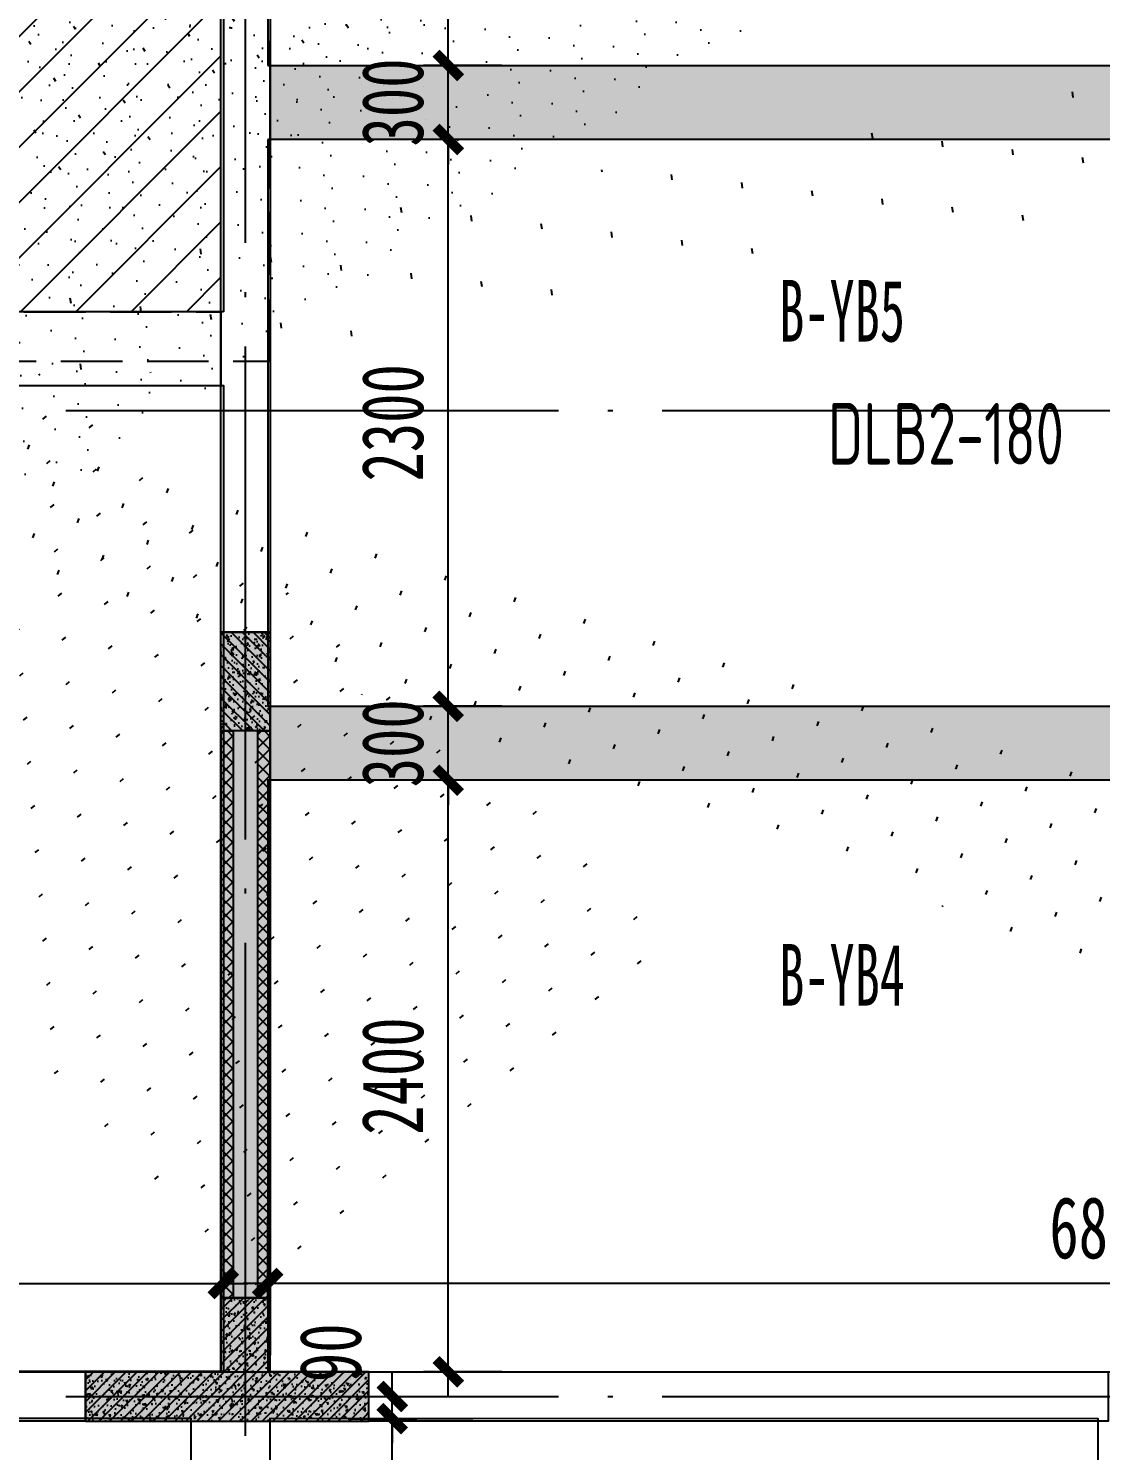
# Model space of a CAD drawing. Extents: x -3200779283 to -8106663, y 659664 to 1123462.
# Drawn here: x -8147232 to -8142881, y 927205 to 932974 of the extents above; entities that cross this region are included whole.
import ezdxf
from ezdxf.enums import TextEntityAlignment as Align
from ezdxf.xclip import XClip

# ---------------------------------------------------------------- set-up
doc = ezdxf.new("R2010")
doc.units = 0
doc.header["$LTSCALE"] = 1000
doc.header["$MEASUREMENT"] = 0
doc.header["$XCLIPFRAME"] = 0
for name, pattern in [('120-墙体$0$CONTINOUS', [0]), ('3#-轴线$0$DOTE', [2.4200000000000004, 2, -0.2, 0.02, -0.2]), ('3#4#5#$0$DASH', [0.35, 0.25, -0.1]), ('3#4#5#模板$0$DASH', [0.35, 0.25, -0.1]), ('DASH', [0.35, 0.25, -0.1])]:
    doc.linetypes.add(name, pattern=pattern)
doc.layers.get('Defpoints').update_dxf_attribs({"color": 30, "linetype": 'DASH'})
for name, color, linetype in [('120-墙体$0$S-WALL', 40, 'Continuous'), ('120-墙体$0$S-WALL-BEAM', 120, 'Continuous'), ('120-墙体$0$S-WALL-COLU', 252, '120-墙体$0$CONTINOUS'), ('120-墙体$0$S-WALL-COLU-HATC', 16, 'Continuous'), ('120-墙体$0$S-WALL-HATC', 253, 'Continuous'), ('3#-轴线$0$A-ANNO-DOTE', 10, '3#-轴线$0$DOTE'), ('3#4#5#$0$PC-SLAB', 6, '3#4#5#$0$DASH'), ('3#4#5#$0$S-ANNO-TEXT', 7, 'Continuous'), ('3#4#5#$0$S-DIMS-SLAB', 120, 'Continuous'), ('3#4#5#$0$S-PC-FQ-WYQ', 4, 'Continuous'), ('3#4#5#$0$S-PC-SLAB', 6, 'Continuous'), ('3#4#5#$0$S-WALL-HATC', 253, 'Continuous'), ('3#4#5#模板$0$S-SLAB-TEXT', 120, 'Continuous')]:
    doc.layers.add(name, color=color, linetype=linetype)
doc.styles.add('3#4#5#$0$外部参照 1$0$宋体', font='', dxfattribs={"width": 0.8})
doc.styles.add('3#4#5#$0$楷体', font='', dxfattribs={"width": 0.7})
doc.styles.add('3#4#5#模板$0$TSSD_Rein', font='tssdeng.shx', dxfattribs={"width": 0.7, "bigfont": 'hztxt.shx'})
doc.styles.get('3#4#5#$0$外部参照 1$0$宋体').set_extended_font_data('SimSun')
doc.styles.get('3#4#5#$0$楷体').set_extended_font_data('KaiTi_GB2312')
doc.dimstyles.new('3#4#5#$0$TSSD_100_100', dxfattribs={"dimtxt": 250, "dimasz": 100, "dimexe": 100, "dimexo": 250, "dimgap": 100, "dimtad": 1, "dimdec": 0, "dimzin": 0, "dimdsep": 46, "dimtxsty": '3#4#5#$0$楷体', "dimblk": '3#4#5#$0$_ArchTick', "dimcen": 0, "dimdle": 100, "dimclrt": 7, "dimadec": 0, "dimazin": 0, "dimtfac": 1, "dimtdec": 0, "dimtix": 1, "dimtmove": 2, "dimatfit": 3, "dimfxl": 1, "dimtolj": 1, "dimtzin": 0, "dimarcsym": 0})

# ---------------------------------------------------------------- blocks, each defined once
blk = doc.blocks.new('3#4#5#模板$0$A$C4139bdaf')
h = blk.add_hatch()
h.set_pattern_fill('ANSI31', color=251, scale=100)
h.set_pattern_definition([(45, (-7702.687107387464, -122599.998702767), (-112.2532015133644, 112.2532015133644), [])])
h.paths.add_polyline_path([(24349.99894117552, 3600.000498155889), (21899.99894117552, 3600.000498155889), (21899.99894117552, 1700.000498155816), (21099.99894117552, 1700.000498155845), (21099.99894117552, 200.0004981558304), (24349.99894117552, 200.0004981558304)])
at = {"linetype": '3#4#5#模板$0$DASH'}
for points in [[(24549.99894117552, 3800.000498155889), (21699.99894117552, 3800.000498155889), (21699.99894117552, 1900.00049815583), (20899.99894117552, 1900.00049815586), (20899.99894117552, 0.0004981558304280043), (24549.99894117552, 0.0004981558304280043)], [(24349.99894117552, 3600.000498155889), (21899.99894117552, 3600.000498155889), (21899.99894117552, 1700.000498155816), (21099.99894117552, 1700.000498155845), (21099.99894117552, 200.0004981558304), (24349.99894117552, 200.0004981558304)]]:
    blk.add_lwpolyline(points, close=True, dxfattribs=at)
blk = doc.blocks.new('3#4#5#模板$0$banhou-1')
at = {"layer": '3#4#5#模板$0$S-SLAB-TEXT', "style": '3#4#5#模板$0$TSSD_Rein', "width": 0.7}
blk.add_text('DLB2-180', height=250, dxfattribs=at).set_placement((87473.54510116251, 25093.04769474664), align=Align.BOTTOM_LEFT)
blk = doc.blocks.new('3#4#5#$0$B-YNQ5')
at = {"layer": '3#4#5#$0$S-PC-FQ-WYQ'}
h = blk.add_hatch(dxfattribs=at)
h.set_pattern_fill('ANSI37', color=256, scale=12, angle=90)
h.set_pattern_definition([(135, (-700179.3753933299, 889530.4557070036), (-26.94076836320746, -26.94076836320745), []), (225, (-700179.3753933299, 889530.4557070036), (26.94076836320745, -26.94076836320746), [])])
h.paths.add_polyline_path([(161623.2727779609, 374629.0427384769), (161673.2727779609, 374629.0427384769), (161673.0345778133, 376929.1323038201), (161623.0345778133, 376929.1323038201)])
h = blk.add_hatch(dxfattribs=at)
h.set_pattern_fill('ANSI37', color=256, scale=12, angle=90)
h.set_pattern_definition([(135, (-700029.3753961069, 889530.455707011), (-26.94076836320746, -26.94076836320745), []), (225, (-700029.3753961069, 889530.455707011), (26.94076836320745, -26.94076836320746), [])])
h.paths.add_polyline_path([(161773.2727751837, 374629.0427384845), (161823.2727751837, 374629.0427384845), (161823.0345750361, 376929.1323038276), (161773.0345750361, 376929.1323038276)])
for points in [[(161623.2727779609, 374629.0427384769), (161673.2727779609, 374629.0427384769), (161673.0345778133, 376929.1323038201), (161623.0345778133, 376929.1323038201)], [(161623.0345775274, 376929.1323038201), (161823.034577871, 376929.1323038201), (161823.2727780187, 374629.0427384845), (161623.272777675, 374629.0427384845)], [(161773.2727751837, 374629.0427384845), (161823.2727751837, 374629.0427384845), (161823.0345750361, 376929.1323038276), (161773.0345750361, 376929.1323038276)]]:
    blk.add_lwpolyline(points, close=True, dxfattribs=at)
blk = doc.blocks.new('3#4#5#$0$A$C53EF3948')
at = {"layer": '3#4#5#$0$S-PC-FQ-WYQ', "xscale": -1}
blk.add_blockref('3#4#5#$0$B-YNQ5', (186172.6738079819, -385429.260512662), dxfattribs=at)
blk = doc.blocks.new('3#4#5#$0$_ArchTick')
at = {"color": 0, "linetype": 'ByBlock', "const_width": 0.4}
blk.add_lwpolyline([(-0.5, -0.5), (0.5, 0.5)], dxfattribs=at)
blk = doc.blocks.new('*D964')
at = {"layer": '3#4#5#$0$S-DIMS-SLAB', "color": 0, "lineweight": -2, "transparency": 16777216}
for p, q in [((25045.24709217112, -1600.480249604269), (25045.24709217112, 109.5509027132647)), ((25372.37016282168, 9.550902713264769), (24945.24709217112, 9.550902713264698)), ((25413.04994521134, -1500.480249604269), (24945.24709217112, -1500.480249604269))]:
    blk.add_line(p, q, dxfattribs=at)
at = {"layer": 'Defpoints', "color": 0, "transparency": 16777216}
for p in [(25045.24709217112, 9.550902713264716), (25622.37016282168, 9.550902713264808), (25663.04994521134, -1500.480249604269)]:
    blk.add_point(p, dxfattribs=at)
at = {"layer": '3#4#5#$0$S-DIMS-SLAB', "color": 0, "lineweight": -2, "transparency": 16777216, "xscale": 100, "yscale": 100, "zscale": 100}
for p, rotation in [((25045.24709217112, 9.550902713264716), 90), ((25045.24709217112, -1500.480249604269), 270)]:
    blk.add_blockref('3#4#5#$0$_ArchTick', p, dxfattribs=dict(at, rotation=rotation))
at = {"layer": '3#4#5#$0$S-DIMS-SLAB', "color": 7, "transparency": 16777216, "insert": (24820.24709217111, -745.4646734455091), "char_height": 250, "attachment_point": 5, "rotation": 90, "style": '3#4#5#$0$楷体'}
blk.add_mtext('\\A1;1510', dxfattribs=at)
blk = doc.blocks.new('*D1000')
at = {"layer": '3#4#5#$0$S-DIMS-SLAB', "color": 0, "lineweight": -2, "transparency": 16777216}
for p, q in [((25045.24657116704, 99.70168239198404), (25045.24657116704, 199.7016823919841)), ((24865.94800640993, 99.70168239198402), (25145.24657116704, 99.70168239198406)), ((25045.24657116704, 9.551423717464859), (25045.24657116704, 99.70168239198404)), ((24865.94800640993, 9.551423717464829), (25145.24657116704, 9.551423717464875)), ((25045.24657116704, 9.551423717464859), (25045.24657116704, -90.44857628253516))]:
    blk.add_line(p, q, dxfattribs=at)
at = {"layer": 'Defpoints', "color": 0, "transparency": 16777216}
for p in [(24615.94800640993, 99.70168239198398), (25045.24657116704, 99.70168239198404), (24615.94800640993, 9.55142371746479)]:
    blk.add_point(p, dxfattribs=at)
at = {"layer": '3#4#5#$0$S-DIMS-SLAB', "color": 0, "lineweight": -2, "transparency": 16777216, "xscale": 100, "yscale": 100, "zscale": 100}
for p, rotation in [((25045.24657116704, 99.70168239198404), 270), ((25045.24657116704, 9.551423717464859), 90)]:
    blk.add_blockref('3#4#5#$0$_ArchTick', p, dxfattribs=dict(at, rotation=rotation))
at = {"layer": '3#4#5#$0$S-DIMS-SLAB', "color": 7, "transparency": 16777216, "insert": (24795.24657116676, 277.0093746997009), "char_height": 250, "attachment_point": 5, "rotation": 90, "style": '3#4#5#$0$楷体'}
blk.add_mtext('\\A1;90', dxfattribs=at)
blk = doc.blocks.new('3#4#5#$0$ban3')
at = {"layer": '3#4#5#$0$S-WALL-HATC', "ltscale": 100}
h = blk.add_hatch(dxfattribs=at)
h.set_pattern_fill('AR-CONC', color=256, scale=25, angle=-270.0000000000001, style=0)
h.set_pattern_definition([(139.9999999999999, (-37341055835.11649, -2020434459.278713), (15.6880337456489, 179.3150456501884), [18.75, -206.25]), (84.99999999999994, (-37341055835.11649, -2020434459.278713), (-188.048033425003, -34.68783340324987), [15, -165]), (190.4513999999999, (-37341055833.80915, -2020434444.335793), (-172.3598855152383, 144.6273454285055), [15.93504749999987, -175.2855279999978]), (136.1841999999999, (-37341055885.11649, -2020434459.278713), (41.37975358225471, 266.8102621564111), [28.125, -309.375]), (186.6356, (-37341055881.66816, -2020434437.044526), (-243.5294677251103, 233.665676387176), [23.902572, -262.92825]), (81.18419999999995, (-37341055885.11649, -2020434459.278713), (-243.529650231331, 233.665486283407), [22.5, -247.5]), (111, (-37341055872.61649, -2020434434.278713), (100.6547226663348, 149.2267630296154), [18.75, -206.25]), (55.99999999999998, (-37341055872.61649, -2020434434.278713), (-181.2875112617132, 60.82883298039556), [15, -165]), (161.4514, (-37341055864.22858, -2020434421.843154), (-80.63262417748795, 210.0556571453725), [15.9350475, -175.285528]), (127.5, (-37341055835.11649, -2020434459.278713), (-83.22346345782788, 3.039963829322726), [0, -162.9999999999978, 0, -167.4999999999978, 0, -165.6249999999978]), (97.49999999999993, (-37341055835.11649, -2020434459.278713), (-98.60292797059002, 65.76738436053722), [0, -95.5, 0, -159.25, 0, -63.125]), (57.49999999999993, (-37341055835.11649, -2020434515.028713), (5.638717933595033, 133.4556090431022), [0, -62.5, 0, -195, 0, -258.75]), (47.49999999999995, (-37341055835.11649, -2020434540.028713), (-25.02624558307933, 145.7965423355966), [0, -81.25, 0, -129.5, 0, -183.75])])
h.paths.add_polyline_path([(-214482.0009953861, 407075.0001829517), (-214482.0009953861, 407375.0001829517), (-220082.0008581768, 407375.0001829517), (-220082.0008581768, 407075.0001829517)])
h = blk.add_hatch(dxfattribs=at)
h.set_pattern_fill('AR-CONC', color=256, scale=25, angle=-270.0000000000001, style=0)
h.set_pattern_definition([(139.9999999999999, (-37341029879.8108, -2020435458.363382), (15.6880337456489, 179.3150456501884), [18.75, -206.25]), (84.99999999999994, (-37341029879.8108, -2020435458.363382), (-188.048033425003, -34.68783340324987), [15, -165]), (190.4513999999999, (-37341029878.50346, -2020435443.420462), (-172.3598855152383, 144.6273454285055), [15.93504749999987, -175.2855279999978]), (136.1841999999999, (-37341029929.8108, -2020435458.363382), (41.37975358225471, 266.8102621564111), [28.125, -309.375]), (186.6356, (-37341029926.36247, -2020435436.129196), (-243.5294677251103, 233.665676387176), [23.902572, -262.92825]), (81.18419999999995, (-37341029929.8108, -2020435458.363382), (-243.529650231331, 233.665486283407), [22.5, -247.5]), (111, (-37341029917.3108, -2020435433.363382), (100.6547226663348, 149.2267630296154), [18.75, -206.25]), (55.99999999999998, (-37341029917.3108, -2020435433.363382), (-181.2875112617132, 60.82883298039556), [15, -165]), (161.4514, (-37341029908.9229, -2020435420.927824), (-80.63262417748795, 210.0556571453725), [15.9350475, -175.285528]), (127.5, (-37341029879.8108, -2020435458.363382), (-83.22346345782788, 3.039963829322726), [0, -162.9999999999978, 0, -167.4999999999978, 0, -165.6249999999978]), (97.49999999999993, (-37341029879.8108, -2020435458.363382), (-98.60292797059002, 65.76738436053722), [0, -95.5, 0, -159.25, 0, -63.125]), (57.49999999999993, (-37341029879.8108, -2020435514.113382), (5.638717933595033, 133.4556090431022), [0, -62.5, 0, -195, 0, -258.75]), (47.49999999999995, (-37341029879.8108, -2020435539.113382), (-25.02624558307933, 145.7965423355966), [0, -81.25, 0, -129.5, 0, -183.75])])
h.paths.add_polyline_path([(-214282.0078049983, 406075.9155135542), (-214282.0078049983, 406375.9155135542), (-211032.0079422076, 406375.9155135542), (-211032.0079422076, 406075.9155135542)])
h = blk.add_hatch(dxfattribs=at)
h.set_pattern_fill('AR-CONC', color=256, scale=25, angle=-270.0000000000001, style=0)
h.set_pattern_definition([(139.9999999999999, (-37341055835.11649, -2020437159.278883), (15.6880337456489, 179.3150456501884), [18.75, -206.25]), (84.99999999999994, (-37341055835.11649, -2020437159.278883), (-188.048033425003, -34.68783340324987), [15, -165]), (190.4513999999999, (-37341055833.80915, -2020437144.335963), (-172.3598855152383, 144.6273454285055), [15.93504749999986, -175.2855279999978]), (136.1841999999999, (-37341055885.11649, -2020437159.278883), (41.37975358225471, 266.8102621564111), [28.125, -309.375]), (186.6356, (-37341055881.66816, -2020437137.044697), (-243.5294677251103, 233.665676387176), [23.902572, -262.92825]), (81.18419999999995, (-37341055885.11649, -2020437159.278883), (-243.529650231331, 233.665486283407), [22.5, -247.5]), (111, (-37341055872.61649, -2020437134.278883), (100.6547226663348, 149.2267630296154), [18.75, -206.25]), (55.99999999999998, (-37341055872.61649, -2020437134.278883), (-181.2875112617132, 60.82883298039556), [15, -165]), (161.4514, (-37341055864.22858, -2020437121.843325), (-80.63262417748795, 210.0556571453725), [15.9350475, -175.285528]), (127.5, (-37341055835.11649, -2020437159.278883), (-83.22346345782788, 3.039963829322726), [0, -162.9999999999978, 0, -167.4999999999978, 0, -165.6249999999978]), (97.49999999999993, (-37341055835.11649, -2020437159.278883), (-98.60292797059002, 65.76738436053722), [0, -95.5, 0, -159.25, 0, -63.125]), (57.49999999999993, (-37341055835.11649, -2020437215.028883), (5.638717933595033, 133.4556090431022), [0, -62.5, 0, -195, 0, -258.75]), (47.49999999999995, (-37341055835.11649, -2020437240.028883), (-25.02624558307933, 145.7965423355966), [0, -81.25, 0, -129.5, 0, -183.75])])
h.paths.add_polyline_path([(-214482.0009958031, 404475.0000121126), (-214482.0009958031, 404775.0000121126), (-221282.0008585938, 404775.0000121126), (-221282.0008585938, 404475.0000121126)])
at = {"layer": '3#4#5#$0$S-PC-SLAB'}
for points in [[(-214472.0009953861, 407375.0001829517), (-220092.0009953849, 407375.0001829517), (-220092.0009953849, 409775.0001829517), (-214472.0009953861, 409775.0001829517)], [(-214292.0078736024, 406375.9155135542), (-211022.0078736036, 406375.9155135542), (-211022.007587557, 407875.9277280353), (-214292.0075875558, 407875.9277280352)], [(-214292.0078049129, 402075.9156289196), (-211022.007804914, 402075.9156289196), (-211022.0078049995, 406075.9155135542), (-214292.0078049983, 406075.9155135542)], [(-214472.0009958031, 402075.0000121126), (-221292.000995802, 402075.0000121126), (-221292.000995802, 404475.0000121126), (-214472.0009958031, 404475.0000121126)]]:
    blk.add_lwpolyline(points, close=True, dxfattribs=at)
blk.add_lwpolyline([(-214472.0009953861, 407075.0001829517), (-214472.0009953861, 404775.0000121126), (-221292.000995802, 404775.0000121126), (-221292.000995802, 405875.0000121126), (-220092.0000025203, 405874.9618342608), (-220092.0009953849, 407075.0001829517), (-214472.0009953861, 407075.0001829517)], dxfattribs=at)
at = {"layer": '3#4#5#$0$S-WALL-HATC', "ltscale": 100}
for points in [[(-214482.0009953861, 407075.0001829517), (-214482.0009953861, 407375.0001829517), (-220082.0008581768, 407375.0001829517), (-220082.0008581768, 407075.0001829517)], [(-214282.0078049983, 406075.9155135542), (-214282.0078049983, 406375.9155135542), (-211032.0079422076, 406375.9155135542), (-211032.0079422076, 406075.9155135542)], [(-214482.0009958031, 404475.0000121126), (-214482.0009958031, 404775.0000121126), (-221282.0008585938, 404775.0000121126), (-221282.0008585938, 404475.0000121126)]]:
    blk.add_lwpolyline(points, close=True, dxfattribs=at)
blk = doc.blocks.new('*D808')
at = {"layer": '3#4#5#$0$S-DIMS-SLAB', "color": 0, "lineweight": -2, "transparency": 16777216}
for p, q in [((171436.3730140603, 155290.5928536936), (171436.3730140603, 154932.8992202495)), ((178256.3730140591, 155290.5928536936), (178256.3730140591, 154932.8992202495)), ((178356.3730140591, 155032.8992202495), (171336.3730140603, 155032.8992202495))]:
    blk.add_line(p, q, dxfattribs=at)
at = {"layer": 'Defpoints', "color": 0, "transparency": 16777216}
for p in [(171436.3730140603, 155540.5928536936), (178256.3730140591, 155540.5928536936), (171436.3730140603, 155032.8992202495)]:
    blk.add_point(p, dxfattribs=at)
at = {"layer": '3#4#5#$0$S-DIMS-SLAB', "color": 0, "lineweight": -2, "transparency": 16777216, "xscale": 100, "yscale": 100, "zscale": 100, "rotation": 180}
blk.add_blockref('3#4#5#$0$_ArchTick', (171436.3730140603, 155032.8992202495), dxfattribs=at)
at = {"layer": '3#4#5#$0$S-DIMS-SLAB', "color": 0, "lineweight": -2, "transparency": 16777216, "xscale": 100, "yscale": 100, "zscale": 100}
blk.add_blockref('3#4#5#$0$_ArchTick', (178256.3730140591, 155032.8992202495), dxfattribs=at)
at = {"layer": '3#4#5#$0$S-DIMS-SLAB', "color": 7, "transparency": 16777216, "insert": (174846.3730140597, 155257.8992202495), "char_height": 250, "attachment_point": 5, "style": '3#4#5#$0$楷体'}
blk.add_mtext('\\A1;6820', dxfattribs=at)
blk = doc.blocks.new('*D809')
at = {"layer": '3#4#5#$0$S-DIMS-SLAB', "color": 0, "lineweight": -2, "transparency": 16777216}
for p, q in [((172169.3435721153, 154574.5279112259), (172169.3435721153, 157174.5279112259)), ((172387.0493436659, 157074.5279112259), (172069.3435721153, 157074.5279112259)), ((172387.0493436659, 154674.5279112259), (172069.3435721153, 154674.5279112259))]:
    blk.add_line(p, q, dxfattribs=at)
at = {"layer": 'Defpoints', "color": 0, "transparency": 16777216}
for p in [(172169.3435721153, 157074.5279112259), (172637.0493436659, 157074.5279112259), (172637.0493436659, 154674.5279112259)]:
    blk.add_point(p, dxfattribs=at)
at = {"layer": '3#4#5#$0$S-DIMS-SLAB', "color": 0, "lineweight": -2, "transparency": 16777216, "xscale": 100, "yscale": 100, "zscale": 100}
for p, rotation in [((172169.3435721153, 157074.5279112259), 90), ((172169.3435721153, 154674.5279112259), 270)]:
    blk.add_blockref('3#4#5#$0$_ArchTick', p, dxfattribs=dict(at, rotation=rotation))
at = {"layer": '3#4#5#$0$S-DIMS-SLAB', "color": 7, "transparency": 16777216, "insert": (171944.3435721153, 155874.5279112259), "char_height": 250, "attachment_point": 5, "rotation": 90, "style": '3#4#5#$0$楷体'}
blk.add_mtext('\\A1;2400', dxfattribs=at)
blk = doc.blocks.new('*D810')
at = {"layer": '3#4#5#$0$S-DIMS-SLAB', "color": 0, "lineweight": -2, "transparency": 16777216}
for p, q in [((172169.3435721154, 157374.5279112259), (172169.3435721154, 157474.5279112259)), ((172387.0493436659, 157374.5279112259), (172069.3435721154, 157374.5279112259)), ((172169.3435721154, 157074.5279112259), (172169.3435721154, 157374.5279112259)), ((172387.0493436659, 157074.5279112259), (172069.3435721154, 157074.5279112259)), ((172169.3435721154, 157074.5279112259), (172169.3435721154, 156974.5279112259))]:
    blk.add_line(p, q, dxfattribs=at)
at = {"layer": 'Defpoints', "color": 0, "transparency": 16777216}
for p in [(172169.3435721154, 157374.5279112259), (172637.0493436659, 157374.5279112259), (172637.0493436659, 157074.5279112259)]:
    blk.add_point(p, dxfattribs=at)
at = {"layer": '3#4#5#$0$S-DIMS-SLAB', "color": 0, "lineweight": -2, "transparency": 16777216, "xscale": 100, "yscale": 100, "zscale": 100}
for p, rotation in [((172169.3435721154, 157374.5279112259), 270), ((172169.3435721154, 157074.5279112259), 90)]:
    blk.add_blockref('3#4#5#$0$_ArchTick', p, dxfattribs=dict(at, rotation=rotation))
at = {"layer": '3#4#5#$0$S-DIMS-SLAB', "color": 7, "transparency": 16777216, "insert": (171944.3435721154, 157224.5279112259), "char_height": 250, "attachment_point": 5, "rotation": 90, "style": '3#4#5#$0$楷体'}
blk.add_mtext('\\A1;300', dxfattribs=at)
blk = doc.blocks.new('*D811')
at = {"layer": '3#4#5#$0$S-DIMS-SLAB', "color": 0, "lineweight": -2, "transparency": 16777216}
for p, q in [((172169.3435721155, 157274.5279112259), (172169.3435721155, 159774.5280820651)), ((172387.0493436659, 159674.5280820651), (172069.3435721155, 159674.5280820651)), ((172387.0493436659, 157374.5279112259), (172069.3435721155, 157374.5279112259))]:
    blk.add_line(p, q, dxfattribs=at)
at = {"layer": 'Defpoints', "color": 0, "transparency": 16777216}
for p in [(172169.3435721155, 159674.5280820651), (172637.0493436659, 159674.5280820651), (172637.0493436659, 157374.5279112259)]:
    blk.add_point(p, dxfattribs=at)
at = {"layer": '3#4#5#$0$S-DIMS-SLAB', "color": 0, "lineweight": -2, "transparency": 16777216, "xscale": 100, "yscale": 100, "zscale": 100}
for p, rotation in [((172169.3435721155, 159674.5280820651), 90), ((172169.3435721155, 157374.5279112259), 270)]:
    blk.add_blockref('3#4#5#$0$_ArchTick', p, dxfattribs=dict(at, rotation=rotation))
at = {"layer": '3#4#5#$0$S-DIMS-SLAB', "color": 7, "transparency": 16777216, "insert": (171944.3435721155, 158524.5279966454), "char_height": 250, "attachment_point": 5, "rotation": 90, "style": '3#4#5#$0$楷体'}
blk.add_mtext('\\A1;2300', dxfattribs=at)
blk = doc.blocks.new('*D812')
at = {"layer": '3#4#5#$0$S-DIMS-SLAB', "color": 0, "lineweight": -2, "transparency": 16777216}
for p, q in [((172169.3435716984, 159974.5280820651), (172169.3435716984, 160074.5280820651)), ((172387.0493432488, 159974.5280820651), (172069.3435716984, 159974.5280820651)), ((172169.3435716984, 159674.5280820651), (172169.3435716984, 159974.5280820651)), ((172387.0493432488, 159674.5280820651), (172069.3435716984, 159674.5280820651)), ((172169.3435716984, 159674.5280820651), (172169.3435716984, 159574.5280820651))]:
    blk.add_line(p, q, dxfattribs=at)
at = {"layer": 'Defpoints', "color": 0, "transparency": 16777216}
for p in [(172169.3435716984, 159974.5280820651), (172637.0493432488, 159974.5280820651), (172637.0493432488, 159674.5280820651)]:
    blk.add_point(p, dxfattribs=at)
at = {"layer": '3#4#5#$0$S-DIMS-SLAB', "color": 0, "lineweight": -2, "transparency": 16777216, "xscale": 100, "yscale": 100, "zscale": 100}
for p, rotation in [((172169.3435716984, 159974.5280820651), 270), ((172169.3435716984, 159674.5280820651), 90)]:
    blk.add_blockref('3#4#5#$0$_ArchTick', p, dxfattribs=dict(at, rotation=rotation))
at = {"layer": '3#4#5#$0$S-DIMS-SLAB', "color": 7, "transparency": 16777216, "insert": (171944.3435716984, 159824.528082065), "char_height": 250, "attachment_point": 5, "rotation": 90, "style": '3#4#5#$0$楷体'}
blk.add_mtext('\\A1;300', dxfattribs=at)
blk = doc.blocks.new('*D813')
at = {"layer": '3#4#5#$0$S-DIMS-SLAB', "color": 0, "lineweight": -2, "transparency": 16777216}
for p, q in [((172169.3435716981, 159874.5285439608), (172169.3435716981, 162474.5285439608)), ((172387.0493432489, 162374.5285439608), (172069.3435716981, 162374.5285439608)), ((172387.0493432489, 159974.5285439608), (172069.3435716981, 159974.5285439608))]:
    blk.add_line(p, q, dxfattribs=at)
at = {"layer": 'Defpoints', "color": 0, "transparency": 16777216}
for p in [(172169.3435716981, 162374.5285439608), (172637.0493432489, 162374.5285439608), (172637.0493432489, 159974.5285439608)]:
    blk.add_point(p, dxfattribs=at)
at = {"layer": '3#4#5#$0$S-DIMS-SLAB', "color": 0, "lineweight": -2, "transparency": 16777216, "xscale": 100, "yscale": 100, "zscale": 100}
for p, rotation in [((172169.3435716981, 162374.5285439608), 90), ((172169.3435716981, 159974.5285439608), 270)]:
    blk.add_blockref('3#4#5#$0$_ArchTick', p, dxfattribs=dict(at, rotation=rotation))
at = {"layer": '3#4#5#$0$S-DIMS-SLAB', "color": 7, "transparency": 16777216, "insert": (171944.3435716981, 161174.5285439607), "char_height": 250, "attachment_point": 5, "rotation": 90, "style": '3#4#5#$0$楷体'}
blk.add_mtext('\\A1;2400', dxfattribs=at)
blk = doc.blocks.new('*D814')
at = {"layer": '3#4#5#$0$S-DIMS-SLAB', "color": 0, "lineweight": -2, "transparency": 16777216}
for p, q in [((167986.1414544945, 155280.5928524344), (167986.1414544945, 154932.8992189902)), ((171256.1414544934, 155280.5928524344), (171256.1414544934, 154932.8992189902)), ((167886.1414544945, 155032.8992189902), (171356.1414544934, 155032.8992189902))]:
    blk.add_line(p, q, dxfattribs=at)
at = {"layer": 'Defpoints', "color": 0, "transparency": 16777216}
for p in [(167986.1414544945, 155530.5928524344), (171256.1414544934, 155530.5928524344), (171256.1414544934, 155032.8992189902)]:
    blk.add_point(p, dxfattribs=at)
at = {"layer": '3#4#5#$0$S-DIMS-SLAB', "color": 0, "lineweight": -2, "transparency": 16777216, "xscale": 100, "yscale": 100, "zscale": 100, "rotation": 180}
blk.add_blockref('3#4#5#$0$_ArchTick', (167986.1414544945, 155032.8992189902), dxfattribs=at)
at = {"layer": '3#4#5#$0$S-DIMS-SLAB', "color": 0, "lineweight": -2, "transparency": 16777216, "xscale": 100, "yscale": 100, "zscale": 100}
blk.add_blockref('3#4#5#$0$_ArchTick', (171256.1414544934, 155032.8992189902), dxfattribs=at)
at = {"layer": '3#4#5#$0$S-DIMS-SLAB', "color": 7, "transparency": 16777216, "insert": (169621.1414544939, 155257.8992189902), "char_height": 250, "attachment_point": 5, "style": '3#4#5#$0$楷体'}
blk.add_mtext('\\A1;3270', dxfattribs=at)
blk = doc.blocks.new('120-墙体')
at = {"layer": '120-墙体$0$S-WALL-COLU-HATC'}
h = blk.add_hatch(dxfattribs=at)
h.set_pattern_fill('AR-CONC', color=256, scale=10)
h.set_pattern_definition([(49.99999999999999, (9687.075450700388, -245657.8341566524), (71.72601826007535, -6.275213498259511), [7.5, -82.5]), (355, (9687.075450700388, -245657.8341566524), (-13.8751333613, 75.21921337000119), [6, -66]), (100.4514, (9693.0526187004, -245658.3570906524), (57.85093817140216, 68.94395420609536), [6.374018999999977, -70.11421119999962]), (46.18420000000002, (9687.075450700388, -245637.8341566524), (106.7241048625644, -16.55190143290181), [11.24999999999991, -123.7499999999993]), (96.6356, (9695.969125200383, -245639.2134873524), (93.46627055487033, 97.41178709004417), [9.561028799999999, -105.1713]), (351.1842, (9687.075450700388, -245637.8341566524), (93.46619451336272, 97.41186009253246), [9, -99]), (21, (9697.075450700388, -245642.8341566524), (59.69070521184616, -40.26188906653388), [7.5, -82.5]), (326.0000000000001, (9697.075450700388, -245642.8341566524), (24.33153319215817, 72.5150045046853), [6, -66]), (71.4514, (9702.049674000387, -245646.1893172524), (84.02226285814899, 32.25304967099524), [6.374019000000001, -70.1142112]), (37.50000000000001, (9687.075450700388, -245657.8341566524), (1.215985531729067, 33.28938538313115), [0, -65.19999999999999, 0, -67, 0, -66.25]), (7.499999999999999, (9687.075450700388, -245657.8341566524), (26.30695374421486, 39.44117118823603), [0, -38.2, 0, -63.7, 0, -25.25]), (327.5, (9664.7754507004, -245657.8341566524), (53.3822436172409, -2.255487173437976), [0, -25, 0, -78, 0, -103.5]), (317.5, (9654.7754507004, -245657.8341566524), (58.31861693423862, 10.01049823323177), [0, -32.5, 0, -51.8, 0, -73.5])])
h.paths.add_polyline_path([(-2550.000196011708, -8000.000515879854), (-2750.000196011708, -8000.000515879854), (-2750.000196011708, -8400.000515879854), (-2550.000196011701, -8400.000515879852)])
h = blk.add_hatch(dxfattribs=at)
h.set_pattern_fill('ANSI31', color=256, scale=250, style=0)
h.set_pattern_definition([(45, (9687.075450700388, -245657.8341566524), (-22.09708691207961, 22.09708691207961), [])])
h.paths.add_polyline_path([(-2750.000196011708, -8400.000515879854), (-2550.000196011701, -8400.000515879852), (-2550.000196011708, -8000.000515879854), (-2750.000196011708, -8000.000515879854)])
h = blk.add_hatch(dxfattribs=at)
h.set_pattern_fill('AR-CONC', color=256, scale=10, angle=90)
h.set_pattern_definition([(140, (224491.5126408452, 4537.052479688762), (6.275213498259515, 71.72601826007535), [7.5, -82.5]), (85, (224491.5126408452, 4537.052479688762), (-75.21921337000119, -13.8751333613), [6, -66]), (190.4514, (224492.0355748452, 4543.02964768876), (-68.94395420609536, 57.85093817140216), [6.374018999999978, -70.11421119999964]), (136.1842, (224471.5126408452, 4537.052479688762), (16.55190143290181, 106.7241048625644), [11.24999999999992, -123.7499999999993]), (186.6356, (224472.8919715452, 4545.946154188758), (-97.41178709004417, 93.46627055487033), [9.561028799999978, -105.1712999999998]), (81.18419999999999, (224471.5126408452, 4537.052479688762), (-97.41186009253246, 93.46619451336272), [9, -99]), (111, (224476.5126408452, 4547.052479688762), (40.26188906653389, 59.69070521184616), [7.5, -82.5]), (56.00000000000002, (224476.5126408452, 4547.052479688762), (-72.5150045046853, 24.33153319215818), [6, -66]), (161.4514, (224479.8678014452, 4552.026702988762), (-32.25304967099523, 84.02226285814899), [6.374019000000001, -70.1142112]), (127.5, (224491.5126408452, 4537.052479688762), (-33.28938538313115, 1.215985531729069), [0, -65.19999999999999, 0, -67, 0, -66.25]), (97.49999999999993, (224491.5126408452, 4537.052479688762), (-39.44117118823603, 26.30695374421486), [0, -38.19999999999999, 0, -63.7, 0, -25.25]), (57.49999999999998, (224491.5126408452, 4514.752479688759), (2.255487173437979, 53.3822436172409), [0, -24.99999999999996, 0, -77.99999999999984, 0, -103.4999999999998]), (47.49999999999999, (224491.5126408452, 4504.752479688759), (-10.01049823323177, 58.31861693423862), [0, -32.5, 0, -51.8, 0, -73.5])])
h.paths.add_polyline_path([(-2550.000000539585, -11000), (-2000.0000005396, -11000.01577594737), (-2000.000000539585, -11200.01577594737), (-2750.000000539585, -11200), (-3150.000000539585, -11200), (-3150.000000539585, -11000), (-2750, -11000), (-2750, -10700.00009191037), (-2550.000000000233, -10700.00009191036)])
h = blk.add_hatch(dxfattribs=at)
h.set_pattern_fill('ANSI31', color=256, scale=250, angle=90, style=0)
h.set_pattern_definition([(135, (224491.5126408452, 4537.052479688762), (-22.09708691207961, -22.09708691207961), [])])
h.paths.add_polyline_path([(-2550.000000539585, -11000), (-2000.0000005396, -11000.01577594737), (-2000.000000539585, -11200.01577594737), (-2750.000000539585, -11200), (-3150.000000539585, -11200), (-3150.000000539585, -11000), (-2750, -11000), (-2750, -10700.00009191037), (-2550.000000000233, -10700.00009191036)])
at = {"layer": '120-墙体$0$S-WALL-HATC'}
for points in [[(-2550.0002049373, -11000.00051587985), (-2550.0002049373, -8000.000515879851), (-2750.0002049373, -8000.000515879851), (-2750.0002049373, -11000.00051587985), (-2650.000204937285, -11066.66718254652)], [(-2650, -11066.66666666667), (-2750, -11000), (-3150, -11000), (-3150, -11200), (-2650, -11200)], [(-2000.000000000015, -11000), (-2750, -11000), (-2650, -11066.66666666667), (-2650, -11200), (-2000, -11200)]]:
    blk.add_hatch(color=256, dxfattribs=at).paths.add_polyline_path(points)
at = {"layer": '120-墙体$0$S-WALL'}
for p, q in [((-2750.000196011708, -7933.333373326636), (-2750.000196011708, -10933.33337332664)), ((-2550.0002049373, -8000.000515879852), (-2750.0002049373, -8000.000515879853)), ((-2550.0002049373, -11000.00051587985), (-2550.0002049373, -8000.000515879852)), ((-2750, -11000), (-3150, -11000)), ((-3150, -11200), (-3150, -11000)), ((-2000.000000000015, -11000), (-2750, -11000)), ((-2000, -11200), (-2000.000000000015, -11000)), ((-2650, -11200), (-3150, -11200)), ((-2000, -11200), (-2650, -11200))]:
    blk.add_line(p, q, dxfattribs=at)
at = {"layer": '120-墙体$0$S-WALL-BEAM'}
for points in [[(-2549.999210441369, -3300.000287245691), (-2749.999602464784, -3300.000287245691), (-2750.0002049373, -8000.000515879853), (-2549.999812913884, -8000.000515879852)], [(-6150, -10999.99960797658), (-6150, -11200), (-3150, -11200.00019601171), (-3150, -10999.99980398829)], [(-2000, -10999.99960797658), (-2000, -11200), (100, -11200.00019601171), (100, -10999.99980398829)]]:
    blk.add_lwpolyline(points, close=True, dxfattribs=at)
at = {"layer": '120-墙体$0$S-WALL-COLU', "lineweight": -2}
blk.add_lwpolyline([(-2550.000196011708, -8000.000515879854), (-2750.000196011708, -8000.000515879854), (-2750.000196011708, -8400.000515879854), (-2550.000196011701, -8400.000515879852)], close=True, dxfattribs=at)
at = {"layer": '120-墙体$0$S-WALL-COLU', "linetype": 'ByBlock'}
blk.add_lwpolyline([(-2550.000000539585, -11000), (-2000.0000005396, -11000.01577594737), (-2000.000000539585, -11200.01577594737), (-2750.000000539585, -11200), (-3150.000000539585, -11200), (-3150.000000539585, -11000), (-2750, -11000), (-2750, -10700.00009191037), (-2550.000000000233, -10700.00009191036), (-2550.000000539585, -11000)], dxfattribs=at)
blk = doc.blocks.new('3#-轴线')
at = {"layer": '3#-轴线$0$A-ANNO-DOTE'}
for points in [[(24350, -16100), (24350, -3200)], [(-3000, -7100), (44800, -7100)], [(-3000, -11100), (44800, -11100)]]:
    blk.add_lwpolyline(points, dxfattribs=at)
blk = doc.blocks.new('3#4#5#$0$A$C7C4D4DCF')
at = {"layer": '3#4#5#$0$S-PC-SLAB'}
blk.add_lwpolyline([(21009.3611694845, -500.150258674752), (24229.3611694845, -500.150258674752), (24229.3611694845, 9.849741325248033), (21009.3611694845, 9.849741325248033)], close=True, dxfattribs=at)
blk.add_lwpolyline([(24399.62161241769, -500.1502586726565), (24399.61049537227, -850.503183799854, 0.4141804521324078), (25049.80980524834, -1500.503153244266), (27909.29343446536, -1500.396355630364), (27909.32810633542, 9.481160311726853), (24548.93780027347, 9.583637793082744), (24548.92225557746, -500.1502582277753), (24399.62161241769, -500.1502586726565)], format="xyb", dxfattribs=at)
at = {"layer": '3#4#5#$0$S-DIMS-SLAB'}
dim = blk.add_linear_dim(base=(25045.24657116704, 99.70168239198404), p1=(24615.94800640992, 9.551423717464786), p2=(24615.94800640992, 99.70168239198392), angle=90, dimstyle='3#4#5#$0$TSSD_100_100', dxfattribs=at)
dim.commit()
dim.dimension.update_dxf_attribs({"geometry": '*D1000', "text_midpoint": (24795.24657116676, 277.0093746997009), "dimtype": 128})
dim = blk.add_linear_dim(base=(25045.24709217112, 9.550902713264716), p1=(25663.04994521133, -1500.480249604268), p2=(25622.37016282167, 9.550902713264804), angle=90, dimstyle='3#4#5#$0$TSSD_100_100', dxfattribs=at)
dim.commit()
dim.dimension.update_dxf_attribs({"geometry": '*D964', "text_midpoint": (24820.24709217111, -745.4646734455091)})
blk = doc.blocks.new('3#4#5#$0$5#')
at = {"layer": '3#4#5#$0$S-ANNO-TEXT', "xscale": -1}
blk.add_blockref('3#4#5#$0$ban3', (-43034.90157780028, -247400.4721099574), dxfattribs=at)
at = {"layer": '3#4#5#$0$PC-SLAB', "linetype": 'ByBlock', "style": '3#4#5#$0$外部参照 1$0$宋体', "width": 0.6}
for s, p in [('B-YB5', (173767.3276205205, 158977.3339627669)), ('B-YB4', (173767.3276205205, 156285.1807464121))]:
    blk.add_text(s, height=250, dxfattribs=at).set_placement(p, align=Align.MIDDLE)
at = {"layer": '3#4#5#$0$S-DIMS-SLAB'}
for base, p1, p2, angle, picture, middle in [((172169.3435716981, 162374.5285439608), (172637.0493432489, 159974.5285439607), (172637.0493432489, 162374.5285439607), 90, '*D813', (171944.3435716981, 161174.5285439607)), ((172169.3435716984, 159974.5280820651), (172637.0493432487, 159674.528082065), (172637.0493432487, 159974.528082065), 90, '*D812', (171944.3435716984, 159824.528082065)), ((172169.3435721155, 159674.5280820651), (172637.0493436658, 157374.5279112259), (172637.0493436658, 159674.528082065), 90, '*D811', (171944.3435721155, 158524.5279966454)), ((172169.3435721154, 157374.5279112259), (172637.0493436658, 157074.5279112259), (172637.0493436658, 157374.5279112259), 90, '*D810', (171944.3435721154, 157224.5279112259)), ((172169.3435721153, 157074.5279112259), (172637.0493436658, 154674.5279112259), (172637.0493436658, 157074.5279112259), 90, '*D809', (171944.3435721153, 155874.5279112259)), ((171436.3730140603, 155032.8992202495), (178256.3730140591, 155540.5928536936), (171436.3730140603, 155540.5928536936), 180, '*D808', (174846.3730140597, 155257.8992202495))]:
    dim = blk.add_linear_dim(base=base, p1=p1, p2=p2, angle=angle, dimstyle='3#4#5#$0$TSSD_100_100', dxfattribs=at)
    dim.commit()
    dim.dimension.update_dxf_attribs({"geometry": picture, "text_midpoint": middle})
dim = blk.add_linear_dim(base=(171256.1414544934, 155032.8992189902), p1=(167986.1414544945, 155530.5928524344), p2=(171256.1414544934, 155530.5928524344), dimstyle='3#4#5#$0$TSSD_100_100', dxfattribs=at)
dim.commit()
dim.dimension.update_dxf_attribs({"geometry": '*D814', "text_midpoint": (169621.1414544939, 155257.8992189902)})

msp = doc.modelspace()

# ---------------------------------------------------------------- block references
msp.add_blockref('3#-轴线', (-8170700.435511587, 938524.6198560873))
at = {"xscale": -1, "rotation": 3.622788229407092e-06}
msp.add_blockref('120-墙体', (-8149000.436219759, 938524.6199066709), dxfattribs=at)
at = {"layer": '3#4#5#$0$S-ANNO-TEXT'}
msp.add_blockref('3#4#5#$0$A$C53EF3948', (-8170800.443592959, 938624.7631010424), dxfattribs=at)
at = {"layer": '3#4#5#$0$S-PC-SLAB'}
msp.add_blockref('3#4#5#$0$5#', (-8317697.236654709, 772849.7631162296), dxfattribs=at)
at = {"layer": '3#4#5#$0$S-PC-SLAB', "color": 1}
msp.add_blockref('3#4#5#$0$A$C7C4D4DCF', (-8170800.443592959, 927324.7630478161), dxfattribs=at)
at = {"layer": '3#4#5#模板$0$S-SLAB-TEXT'}
ref = msp.add_blockref('3#4#5#模板$0$banhou-1', (-8231461.374763573, 906037.148181451), dxfattribs=at)
XClip(ref).set_block_clipping_path([(81660.923798101, 21287.473002456358), (102660.923798101, 35476.85255221626)])
msp.add_blockref('3#4#5#模板$0$A$C4139bdaf', (-8170800.434478921, 931624.6195539432), dxfattribs=at)

doc.saveas('drawing.dxf')
